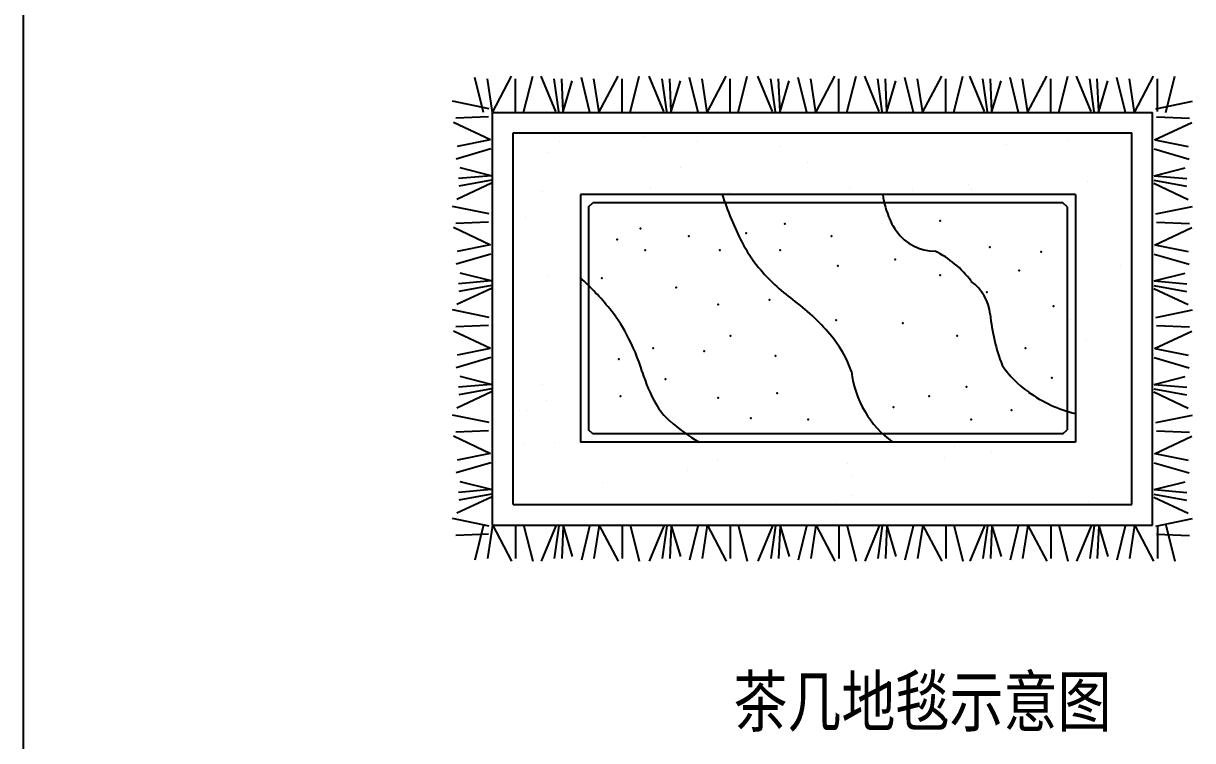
# Model space of a CAD drawing. Extents: x -42728 to 99010, y -18674 to 47645.
# Drawn here: x -38350 to -35516, y 14825 to 16563 of the extents above; entities that cross this region are included whole.
import ezdxf

# ---------------------------------------------------------------- set-up
doc = ezdxf.new("R2010")
doc.units = 0
doc.header["$LTSCALE"] = 100
doc.header["$MEASUREMENT"] = 0
doc.layers.get('0').update_dxf_attribs({"linetype": 'CONTINUOUS'})
doc.layers.add('1-门窗', color=3, linetype='CONTINUOUS')
doc.styles.add('注解-01', font='', dxfattribs={"width": 0.8, "height": 3.5})
doc.styles.get('注解-01').set_extended_font_data('SimSun')

# ---------------------------------------------------------------- blocks, each defined once
blk = doc.blocks.new('A$C6CCD12D6')
at = {"layer": '1-门窗'}
for p, q in [((74.7, 1520.9), (54, 1606.3)), ((97, 1521.5), (84.5, 1602.7)), ((96.7, 1520.9), (143, 1608.8)), ((152.8, 1523.3), (152.8, 1602.7)), ((172.3, 1520.9), (194.3, 1608.8)), ((250, 1523.3), (214.6, 1608.8)), ((257.3, 1523.3), (246.4, 1602.7)), ((268.3, 1523.3), (264.7, 1602.7)), ((268.3, 1523.3), (290.3, 1597.8)), ((333, 1520.9), (312.2, 1606.3)), ((355.3, 1521.5), (342.7, 1602.7)), ((354.9, 1520.9), (401.3, 1608.8)), ((411.1, 1523.3), (411.1, 1602.7)), ((430.6, 1520.9), (452.6, 1608.8)), ((512, 1523.3), (476.6, 1608.8)), ((519.3, 1523.3), (508.3, 1602.7)), ((530.3, 1523.3), (526.6, 1602.7)), ((530.3, 1523.3), (552.3, 1597.8)), ((595, 1520.9), (574.2, 1606.3)), ((617.3, 1521.5), (604.7, 1602.7)), ((616.9, 1520.9), (663.3, 1608.8)), ((673, 1523.3), (673, 1602.7)), ((692.6, 1520.9), (714.5, 1608.8)), ((775.5, 1523.3), (740.1, 1608.8)), ((782.8, 1523.3), (771.9, 1602.7)), ((793.8, 1523.3), (790.2, 1602.7)), ((793.8, 1523.3), (815.8, 1597.8)), ((858.5, 1520.9), (837.7, 1606.3)), ((880.8, 1521.5), (868.2, 1602.7)), ((880.4, 1520.9), (926.8, 1608.8)), ((936.6, 1523.3), (936.6, 1602.7)), ((956.1, 1520.9), (978, 1608.8)), ((1034.5, 1523.3), (999.1, 1608.8)), ((1041.8, 1523.3), (1030.8, 1602.7)), ((1052.8, 1523.3), (1049.1, 1602.7)), ((1052.8, 1523.3), (1074.7, 1597.8)), ((1117.4, 1520.9), (1096.7, 1606.3)), ((1139.7, 1521.5), (1127.2, 1602.7)), ((1139.4, 1520.9), (1185.7, 1608.8)), ((1195.5, 1523.3), (1195.5, 1602.7)), ((1215, 1520.9), (1237, 1608.8)), ((1289.2, 1523.3), (1253.8, 1608.8)), ((1296.5, 1523.3), (1285.5, 1602.7)), ((1307.5, 1523.3), (1303.8, 1602.7)), ((1307.5, 1523.3), (1329.5, 1597.8)), ((1372.2, 1520.9), (1351.4, 1606.3)), ((1394.5, 1521.5), (1381.9, 1602.7)), ((1394.1, 1520.9), (1440.5, 1608.8)), ((1450.3, 1523.3), (1450.3, 1602.7)), ((1469.8, 1520.9), (1491.7, 1608.8)), ((1548.1, 1523.3), (1512.8, 1608.8)), ((1555.5, 1523.3), (1544.5, 1602.7)), ((1566.4, 1523.3), (1562.8, 1602.7)), ((1566.4, 1523.3), (1588.4, 1597.8)), ((1631.1, 1520.9), (1610.4, 1606.3)), ((1653.4, 1521.5), (1640.9, 1602.7)), ((1653.1, 1520.9), (1699.4, 1608.8)), ((1709.2, 1523.3), (1709.2, 1602.7)), ((1728.7, 1520.9), (1750.7, 1608.8)), ((88.8, 1530.3), (0, 1548.4)), ((1705.2, 1530.3), (1794, 1548.4)), ((87.2, 1510.7), (7.9, 1507.2)), ((97, 1521.5), (1697, 1521.5)), ((97, 521.5), (97, 1521.5)), ((1697, 521.5), (1697, 1521.5)), ((1706.8, 1510.7), (1786.1, 1507.2)), ((92.1, 1454.8), (2.3, 1497.2)), ((1701.9, 1454.8), (1791.7, 1497.2)), ((91.5, 1455.1), (11, 1439)), ((147, 1471.5), (1647, 1471.5)), ((147, 571.5), (147, 1471.5)), ((258.5, 1450.8), (258.5, 1450.8)), ((464.3, 1462.2), (464.3, 1462.2)), ((593.2, 1451.5), (593.2, 1451.5)), ((1367, 1471.2), (1367, 1471.2)), ((1490.4, 1454.3), (1490.4, 1454.3)), ((1647, 571.5), (1647, 1471.5)), ((1702.5, 1455.1), (1783, 1439)), ((93.1, 1432.8), (8.6, 1408.3)), ((233.2, 1423.1), (233.2, 1423.1)), ((791.5, 1437.8), (791.5, 1437.8)), ((1341.7, 1443.6), (1341.7, 1443.6)), ((1700.9, 1432.8), (1785.3, 1408.3)), ((860.8, 1400.5), (860.8, 1400.5)), ((93.5, 1368.1), (14.4, 1360.9)), ((93.5, 1368.1), (18.2, 1386.8)), ((552.9, 1388.2), (552.9, 1388.2)), ((1700.5, 1368.1), (1775.8, 1386.8)), ((1700.5, 1368.1), (1779.6, 1360.9)), ((94.3, 1349.8), (10.5, 1310.7)), ((94, 1357.1), (15.2, 1342.7)), ((480.3, 1340.2), (480.3, 1340.2)), ((961.3, 1336.2), (961.3, 1336.2)), ((1114.8, 1333.2), (1114.8, 1333.2)), ((1250.3, 1345.6), (1250.3, 1345.6)), ((1257.8, 1335), (1257.8, 1335)), ((1539.3, 1355.1), (1539.3, 1355.1)), ((1644, 1351.4), (1644, 1351.4)), ((1699.7, 1349.8), (1783.5, 1310.7)), ((1700, 1357.1), (1778.8, 1342.7)), ((217.6, 1330.3), (217.6, 1330.3)), ((1509.7, 1322.3), (309.7, 1322.3)), ((309.7, 1322.3), (309.7, 722.3)), ((672.3, 1326.7), (672.3, 1326.7)), ((1509.7, 1322.3), (1509.7, 722.3)), ((88.8, 1275.4), (0, 1293.5)), ((329.7, 1292.3), (339.7, 1302.3)), ((329.7, 1292.3), (329.7, 752.3)), ((1479.7, 1302.3), (339.7, 1302.3)), ((1489.7, 1292.3), (1479.7, 1302.3)), ((1489.7, 1292.3), (1489.7, 752.3)), ((1705.2, 1275.4), (1794, 1293.5)), ((87.2, 1255.8), (7.9, 1252.3)), ((177.3, 1267.1), (177.3, 1267.1)), ((1706.8, 1255.8), (1786.1, 1252.3)), ((92.1, 1199.9), (2.3, 1242.3)), ((1701.9, 1199.9), (1791.7, 1242.3)), ((91.5, 1200.2), (11, 1184.1)), ((1702.5, 1200.2), (1783, 1184.1)), ((93.1, 1177.9), (8.6, 1153.4)), ((1700.9, 1177.9), (1785.3, 1153.4)), ((1618.2, 1150.8), (1618.2, 1150.8)), ((93.5, 1113.2), (14.4, 1106.1)), ((93.5, 1113.2), (18.2, 1131.9)), ((233, 1126.9), (233, 1126.9)), ((1700.5, 1113.2), (1775.8, 1131.9)), ((1700.5, 1113.2), (1779.6, 1106.1)), ((94.3, 1094.9), (10.5, 1055.8)), ((94, 1102.3), (15.2, 1087.8)), ((1699.7, 1094.9), (1783.5, 1055.8)), ((1700, 1102.3), (1778.8, 1087.8)), ((88.8, 1024.7), (0, 1042.8)), ((308.1, 1023.5), (308.1, 1023.5)), ((1705.2, 1024.7), (1794, 1042.8)), ((87.2, 1005.1), (7.9, 1001.6)), ((1498.6, 1020.3), (1498.6, 1020.3)), ((1706.8, 1005.1), (1786.1, 1001.6)), ((92.1, 949.2), (2.3, 991.6)), ((1537.5, 971.4), (1537.5, 971.4)), ((1701.9, 949.2), (1791.7, 991.6)), ((91.5, 949.5), (11, 933.4)), ((1702.5, 949.5), (1783, 933.4)), ((93.1, 927.2), (8.6, 902.7)), ((147.3, 920.1), (147.3, 920.1)), ((1700.9, 927.2), (1785.3, 902.7)), ((93.5, 862.5), (18.2, 881.2)), ((1700.5, 862.5), (1775.8, 881.2)), ((93.5, 862.5), (14.4, 855.4)), ((94, 851.6), (15.2, 837.1)), ((218.5, 863.2), (218.5, 863.2)), ((1700, 851.6), (1778.8, 837.1)), ((1700.5, 862.5), (1779.6, 855.4)), ((94.3, 844.2), (10.5, 805.1)), ((228, 822.9), (228, 822.9)), ((1699.7, 844.2), (1783.5, 805.1)), ((163.3, 798.2), (163.3, 798.2)), ((178.2, 799.9), (178.2, 799.9)), ((88.8, 769.9), (0, 787.9)), ((1705.2, 769.9), (1794, 787.9)), ((87.2, 750.3), (7.9, 746.7)), ((339.7, 742.3), (329.7, 752.3)), ((1479.7, 742.3), (339.7, 742.3)), ((1479.7, 742.3), (1489.7, 752.3)), ((1706.8, 750.3), (1786.1, 746.7)), ((92.1, 694.3), (2.3, 736.7)), ((173.6, 720.1), (173.6, 720.1)), ((247.6, 721.8), (247.6, 721.8)), ((1509.7, 722.3), (309.7, 722.3)), ((1216.9, 712.9), (1216.9, 712.9)), ((1701.9, 694.3), (1791.7, 736.7)), ((91.5, 694.6), (11, 678.5)), ((1191.6, 685.2), (1191.6, 685.2)), ((1305.8, 696.2), (1305.8, 696.2)), ((1702.5, 694.6), (1783, 678.5)), ((93.1, 672.4), (8.6, 647.9)), ((570.6, 654.6), (570.6, 654.6)), ((641.4, 679.4), (641.4, 679.4)), ((956.8, 671), (956.8, 671)), ((1700.9, 672.4), (1785.3, 647.9)), ((93.5, 607.6), (18.2, 626.3)), ((364.4, 623.8), (364.4, 623.8)), ((970.5, 638.4), (970.5, 638.4)), ((1700.5, 607.6), (1775.8, 626.3)), ((93.5, 607.6), (14.4, 600.5)), ((94, 596.7), (15.2, 582.2)), ((1700, 596.7), (1778.8, 582.2)), ((1700.5, 607.6), (1779.6, 600.5)), ((94.3, 589.4), (10.5, 550.2)), ((147, 571.5), (1647, 571.5)), ((930.2, 575.1), (930.2, 575.1)), ((967.1, 592.9), (967.1, 592.9)), ((1542.5, 578.7), (1542.5, 578.7)), ((1699.7, 589.4), (1783.5, 550.2)), ((88.8, 519.2), (0, 537.2)), ((74.7, 522.2), (54, 436.7)), ((97, 521.5), (84.5, 440.4)), ((96.7, 522.2), (143, 434.3)), ((97, 521.5), (1697, 521.5)), ((152.8, 519.7), (152.8, 440.4)), ((172.3, 522.2), (194.3, 434.3)), ((250, 519.7), (214.6, 434.3)), ((257.3, 519.7), (246.4, 440.4)), ((268.3, 519.7), (264.7, 440.4)), ((268.3, 519.7), (290.3, 445.3)), ((333, 522.2), (312.2, 436.7)), ((355.3, 521.5), (342.7, 440.4)), ((354.9, 522.2), (401.3, 434.3)), ((411.1, 519.7), (411.1, 440.4)), ((430.6, 522.2), (452.6, 434.3)), ((512, 519.7), (476.6, 434.3)), ((519.3, 519.7), (508.3, 440.4)), ((530.3, 519.7), (526.6, 440.4)), ((530.3, 519.7), (552.3, 445.3)), ((595, 522.2), (574.2, 436.7)), ((617.3, 521.5), (604.7, 440.4)), ((616.9, 522.2), (663.3, 434.3)), ((673, 519.7), (673, 440.4)), ((692.6, 522.2), (714.5, 434.3)), ((775.5, 519.7), (740.1, 434.3)), ((782.8, 519.7), (771.9, 440.4)), ((793.8, 519.7), (790.2, 440.4)), ((793.8, 519.7), (815.8, 445.3)), ((858.5, 522.2), (837.7, 436.7)), ((880.8, 521.5), (868.2, 440.4)), ((880.4, 522.2), (926.8, 434.3)), ((936.6, 519.7), (936.6, 440.4)), ((956.1, 522.2), (978, 434.3)), ((1034.5, 519.7), (999.1, 434.3)), ((1041.8, 519.7), (1030.8, 440.4)), ((1052.8, 519.7), (1049.1, 440.4)), ((1052.8, 519.7), (1074.7, 445.3)), ((1117.4, 522.2), (1096.7, 436.7)), ((1139.7, 521.5), (1127.2, 440.4)), ((1139.4, 522.2), (1185.7, 434.3)), ((1195.5, 519.7), (1195.5, 440.4)), ((1215, 522.2), (1237, 434.3)), ((1289.2, 519.7), (1253.8, 434.3)), ((1296.5, 519.7), (1285.5, 440.4)), ((1307.5, 519.7), (1303.8, 440.4)), ((1307.5, 519.7), (1329.5, 445.3)), ((1372.2, 522.2), (1351.4, 436.7)), ((1394.5, 521.5), (1381.9, 440.4)), ((1394.1, 522.2), (1440.5, 434.3)), ((1450.3, 519.7), (1450.3, 440.4)), ((1469.8, 522.2), (1491.7, 434.3)), ((1548.1, 519.7), (1512.8, 434.3)), ((1555.5, 519.7), (1544.5, 440.4)), ((1566.4, 519.7), (1562.8, 440.4)), ((1566.4, 519.7), (1588.4, 445.3)), ((1631.1, 522.2), (1610.4, 436.7)), ((1653.4, 521.5), (1640.9, 440.4)), ((1653.1, 522.2), (1699.4, 434.3)), ((1705.2, 519.2), (1794, 537.2)), ((1709.2, 519.7), (1709.2, 440.4)), ((1728.7, 522.2), (1750.7, 434.3)), ((87.2, 499.5), (7.9, 496)), ((1706.8, 499.5), (1786.1, 496))]:
    blk.add_line(p, q, dxfattribs=at)
for centre, radius, start, end in [((1344.4, 1540.2), 724.1, 197.514, 207.4626), ((1275, 1355.4), 234.6, 188.1279, 203.3746), ((1203.2, 1324.4), 156.4, 203.3746, 215.9664), ((1169, 1299.6), 114.1, 215.9664, 270.3439), ((1008.8, 1365.8), 345.9, 207.4626, 219.4558), ((1061.6, 967.6), 243.2, 36.4548, 63.626), ((1093.5, 1435.5), 455.6, 219.4558, 233.836), ((-192.8, 576.3), 741.2, 39.2751, 47.3193), ((1190.8, 1020.2), 113.4, 6.1016, 54.1315), ((512.3, 640.3), 529.4, 40.5005, 53.836), ((91.9, 809.1), 373.5, 27.9342, 39.2751), ((1752.7, 1072.5), 451, 185.1129, 201.2782), ((-36.4, 741.1), 518.8, 16.9902, 27.9342), ((698.9, 799.7), 284, 19.24, 40.5005), ((1542.2, 1050.3), 252.9, 214.0039, 234.6463), ((825.4, 1004.4), 382.4, 196.9902, 209.7437), ((1212, 921.7), 246.6, 186.623, 233.9568), ((1591.7, 1120.1), 338.6, 234.6463, 255.9818), ((632.4, 894.1), 160.2, 209.7437, 228.4535), ((832.1, 1119.4), 461.1, 228.4535, 239.4477)]:
    blk.add_arc(centre, radius, start, end, dxfattribs=at)
for p in [(805.7, 1251.4), (1059.7, 1262.4), (1182, 1258.9), (455.8, 1240.1), (572.4, 1221.3), (711.6, 1228.8), (918.6, 1221.3), (399.3, 1213.7), (1302.4, 1194.9), (467.1, 1187.4), (647.7, 1187.4), (794.4, 1187.4), (1072.9, 1164.8), (1426.6, 1183.6), (933.6, 1149.7), (1373.9, 1138.4), (361.7, 1119.6), (1182, 1127.2), (542.3, 1097), (1294.9, 1085.7), (643.9, 1055.6), (768.1, 1066.9), (1456.7, 1051.9), (929.9, 1018), (1091.7, 1010.4), (674, 980.3), (1223.4, 980.3), (485.9, 950.2), (610, 942.7), (1389, 950.2), (403.1, 923.9), (783.1, 931.4), (1452.9, 878.7), (516, 874.9), (1246, 856.1), (406.8, 833.5), (643.9, 829.7), (786.9, 841), (1155.7, 833.5), (1069.1, 807.1), (1355.1, 799.6), (722.9, 780.8), (862.2, 777), (1257.3, 777)]:
    blk.add_point(p, dxfattribs=at)
at = {"layer": '1-门窗', "style": '注解-01', "width": 0.8}
blk.add_text('茶几地毯示意图', height=120, dxfattribs=at).set_placement((680.7, 34.2, -1300))

msp = doc.modelspace()

# ---------------------------------------------------------------- linework, layer by layer
msp.add_line((-38350.17953, -8395.1209), (-38350.17953, 18878.72363))

# ---------------------------------------------------------------- block references
msp.add_blockref('A$C6CCD12D6', (-37309.72607, 14825.66763))

doc.saveas('drawing.dxf')
